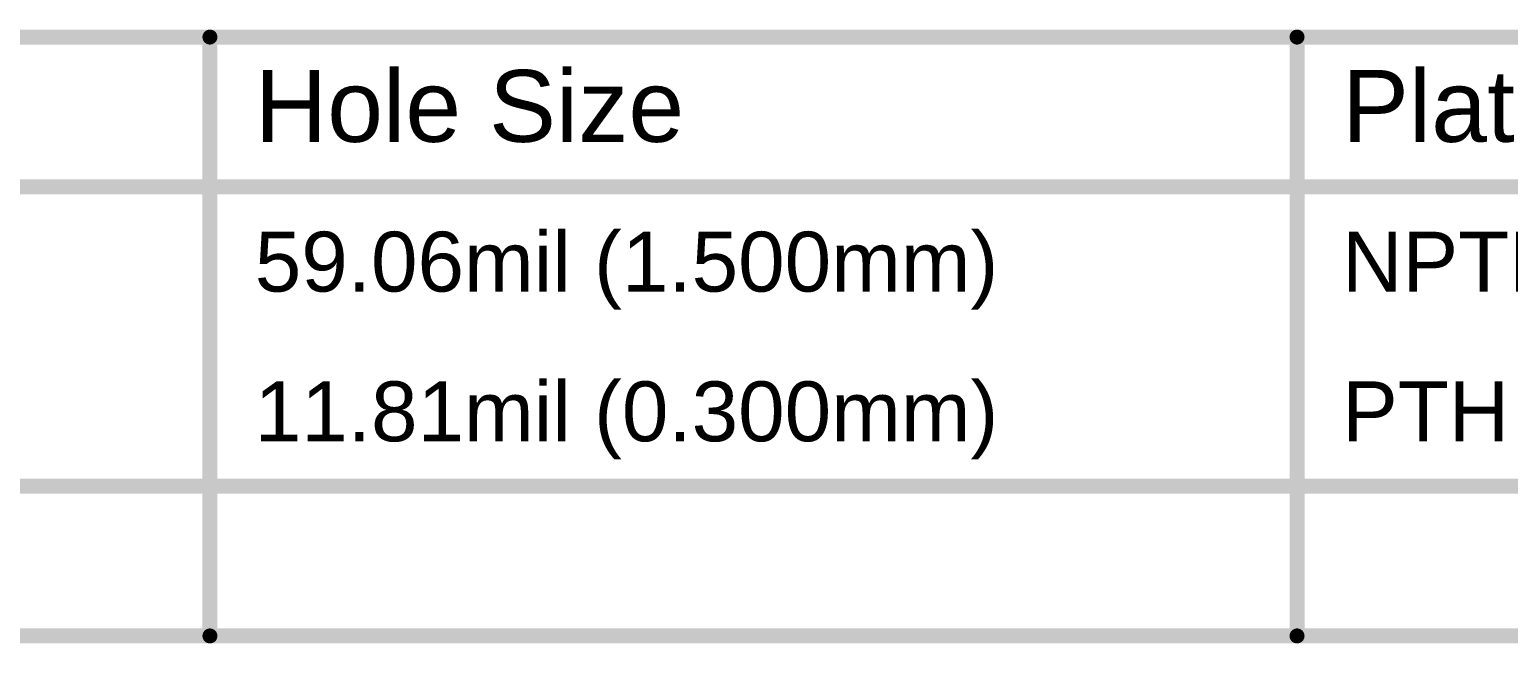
# Model space of a CAD drawing. Header units: inches. Extents: x -0.05 to 7.01, y -0.08 to 1.98.
# Drawn here: x 0.864 to 2.347, y 1.365 to 1.98 of the extents above; entities that cross this region are included whole.
import ezdxf

# ---------------------------------------------------------------- set-up
doc = ezdxf.new("R2010")
doc.units = ezdxf.units.IN
doc.header["$MEASUREMENT"] = 0
doc.layers.add('Drill Drawing', color=1, linetype='Continuous')
doc.styles.add('Arial', font='', dxfattribs={"height": 0.2})
doc.styles.get('Arial').set_extended_font_data('Arial')

msp = doc.modelspace()

# ---------------------------------------------------------------- linework, layer by layer
at = {"layer": 'Drill Drawing', "const_width": 0.015}
for points in [[(-0.0457, 1.972), (7.0044, 1.972)], [(1.045, 1.372), (1.045, 1.972)], [(2.1347, 1.372), (2.1347, 1.972)], [(-0.0457, 1.822), (7.0044, 1.822)], [(-0.0457, 1.522), (7.0044, 1.522)], [(-0.0457, 1.372), (7.0044, 1.372)]]:
    msp.add_lwpolyline(points, dxfattribs=at)
at = {"layer": 'Drill Drawing', "const_width": 0.0075}
for points in [[(1.0413, 1.972, 1), (1.0488, 1.972, 1)], [(2.1309, 1.972, 1), (2.1384, 1.972, 1)], [(1.0413, 1.372, 1), (1.0488, 1.372, 1)], [(2.1309, 1.372, 1), (2.1384, 1.372, 1)]]:
    msp.add_lwpolyline(points, format="xyb", close=True, dxfattribs=at)

# ---------------------------------------------------------------- texts
at = {"layer": 'Drill Drawing', "style": 'Arial'}
for s, height, p in [('Hole Size', 0.072, (1.09, 1.867)), ('Plated', 0.072, (2.1797, 1.867)), ('59.06mil (1.500mm)', 0.06, (1.09, 1.717)), ('NPTH', 0.06, (2.1797, 1.717)), ('11.81mil (0.300mm)', 0.06, (1.09, 1.567)), ('PTH', 0.06, (2.1797, 1.567))]:
    msp.add_text(s, height=height, dxfattribs=at).set_placement(p)

doc.saveas('drawing.dxf')
